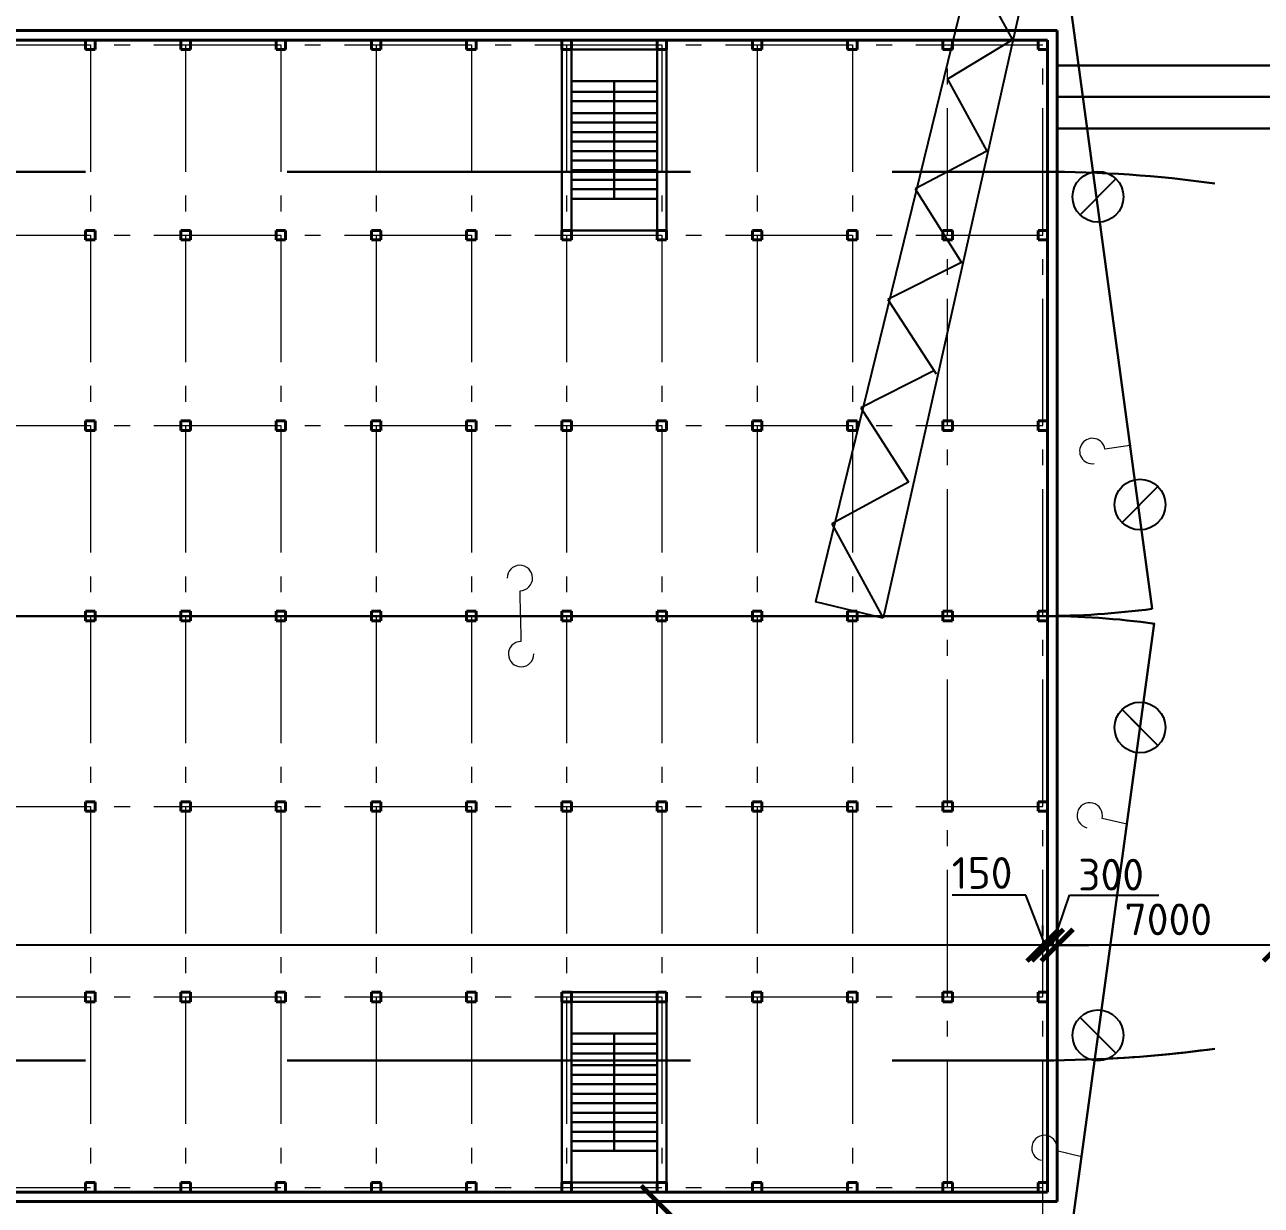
# Model space of a CAD drawing. Header units: millimetres. Extents: x -782 to 10910, y 3841 to 13237.
# Drawn here: x 1130.6 to 1208.5, y 8407.9 to 8482.3 of the extents above; entities that cross this region are included whole.
import ezdxf

# ---------------------------------------------------------------- set-up
doc = ezdxf.new("R2010")
doc.units = ezdxf.units.MM
for name, pattern in [('CENTER2', [28.575, 19.05, -3.175, 3.175, -3.175]), ('GOST2.303 6', [12, 8, -1.5, 1, -1.5]), ('штриховая2', [9.525, 6.35, -3.175])]:
    doc.linetypes.add(name, pattern=pattern)
doc.layers.add('тонкая', color=7, linetype='Continuous')
doc.styles.add('2.5', font='isocpeur.ttf', dxfattribs={"height": 2})
doc.dimstyles.new('М500 стройгенп', dxfattribs={"dimtxt": 2, "dimasz": 2, "dimexe": 1.25, "dimexo": 0.625, "dimtad": 1, "dimlfac": 500, "dimtxsty": '2.5', "dimblk": 'ARCHTICK', "dimcen": 2.5, "dimadec": 0, "dimazin": 0, "dimtfac": 1, "dimtmove": 0, "dimatfit": 3, "dimfxl": 1, "dimarcsym": 0})

# ---------------------------------------------------------------- blocks, each defined once
blk = doc.blocks.new('_ArchTick')
at = {"color": 0, "linetype": 'ByBlock', "const_width": 0.15}
blk.add_lwpolyline([(-0.5, -0.5), (0.5, 0.5)], dxfattribs=at)
blk = doc.blocks.new('*D694')
at = {"color": 0, "lineweight": -2, "transparency": 16777216}
for p, q in [((1195.605, 8424.911), (1195.605, 8425.536)), ((1209.605, 8424.911), (1209.605, 8425.536)), ((1209.605, 8424.286), (1195.605, 8424.286))]:
    blk.add_line(p, q, dxfattribs=at)
at = {"layer": 'Defpoints', "color": 0, "lineweight": -3, "transparency": 16777216}
for p in [(1195.605, 8424.286), (1195.605, 8424.286), (1209.605, 8424.286)]:
    blk.add_point(p, dxfattribs=at)
at = {"color": 0, "lineweight": -2, "transparency": 16777216, "xscale": 2, "yscale": 2, "zscale": 2, "rotation": 180}
blk.add_blockref('_ArchTick', (1195.605, 8424.286), dxfattribs=at)
at = {"color": 0, "lineweight": -2, "transparency": 16777216, "xscale": 2, "yscale": 2, "zscale": 2}
blk.add_blockref('_ArchTick', (1209.605, 8424.286), dxfattribs=at)
at = {"color": 0, "lineweight": 20, "transparency": 16777216, "insert": (1202.605, 8425.911), "char_height": 2, "attachment_point": 5, "style": '2.5'}
blk.add_mtext('7000', dxfattribs=at)
blk = doc.blocks.new('*D695')
at = {"color": 0, "lineweight": -2, "transparency": 16777216}
for p, q in [((994.705, 8424.911), (994.705, 8425.536)), ((1194.705, 8424.911), (1194.705, 8425.536)), ((1194.705, 8424.286), (994.705, 8424.286))]:
    blk.add_line(p, q, dxfattribs=at)
at = {"layer": 'Defpoints', "color": 0, "lineweight": -3, "transparency": 16777216}
for p in [(994.705, 8424.286), (994.705, 8424.286), (1194.705, 8424.286)]:
    blk.add_point(p, dxfattribs=at)
at = {"color": 0, "lineweight": -2, "transparency": 16777216, "xscale": 2, "yscale": 2, "zscale": 2, "rotation": 180}
blk.add_blockref('_ArchTick', (994.705, 8424.286), dxfattribs=at)
at = {"color": 0, "lineweight": -2, "transparency": 16777216, "xscale": 2, "yscale": 2, "zscale": 2}
blk.add_blockref('_ArchTick', (1194.705, 8424.286), dxfattribs=at)
at = {"color": 0, "lineweight": 20, "transparency": 16777216, "insert": (1094.705, 8425.911), "char_height": 2, "attachment_point": 5, "style": '2.5'}
blk.add_mtext('100000', dxfattribs=at)
blk = doc.blocks.new('*D721')
at = {"color": 0, "lineweight": -2, "transparency": 16777216}
for p, q in [((1170.314, 8408.125), (1169.149, 8408.125)), ((1170.399, 8393.025), (1170.399, 8408.125)), ((1170.314, 8393.025), (1169.149, 8393.025))]:
    blk.add_line(p, q, dxfattribs=at)
at = {"layer": 'Defpoints', "color": 0, "lineweight": -3, "transparency": 16777216}
for p in [(1170.399, 8408.125), (1170.939, 8408.125), (1170.939, 8393.025)]:
    blk.add_point(p, dxfattribs=at)
at = {"color": 0, "lineweight": -2, "transparency": 16777216, "xscale": 2, "yscale": 2, "zscale": 2}
for p, rotation in [((1170.399, 8408.125), 90), ((1170.399, 8393.025), 270)]:
    blk.add_blockref('_ArchTick', p, dxfattribs=dict(at, rotation=rotation))
at = {"color": 0, "lineweight": 20, "transparency": 16777216, "insert": (1168.774, 8400.575), "char_height": 2, "attachment_point": 5, "rotation": 90, "style": '2.5'}
blk.add_mtext('7500', dxfattribs=at)
blk = doc.blocks.new('*D740')
at = {"color": 0, "lineweight": -2, "transparency": 16777216}
for p, q in [((1194.705, 8424.9), (1194.705, 8425.536)), ((1195.005, 8424.9), (1195.005, 8425.536)), ((1194.705, 8424.286), (1192.705, 8424.286)), ((1195.005, 8424.286), (1194.705, 8424.286)), ((1195.005, 8424.286), (1197.005, 8424.286))]:
    blk.add_line(p, q, dxfattribs=at)
at = {"layer": 'Defpoints', "color": 0, "lineweight": -3, "transparency": 16777216}
for p in [(1194.705, 8424.286), (1194.705, 8424.275), (1195.005, 8424.275)]:
    blk.add_point(p, dxfattribs=at)
at = {"color": 0, "lineweight": -2, "transparency": 16777216, "xscale": 2, "yscale": 2, "zscale": 2}
blk.add_blockref('_ArchTick', (1194.705, 8424.286), dxfattribs=at)
at = {"color": 0, "lineweight": -2, "transparency": 16777216, "xscale": 2, "yscale": 2, "zscale": 2, "rotation": 180}
blk.add_blockref('_ArchTick', (1195.005, 8424.286), dxfattribs=at)
at = {"color": 0, "lineweight": 25, "transparency": 16777216, "insert": (1190.875, 8428.835), "char_height": 2, "attachment_point": 5, "style": '2.5'}
blk.add_mtext('150', dxfattribs=at)
blk = doc.blocks.new('*D670')
at = {"color": 0, "lineweight": -2, "transparency": 16777216}
for p, q in [((1195.005, 8424.9), (1195.005, 8425.536)), ((1195.601, 8424.907), (1195.601, 8425.536)), ((1195.005, 8424.286), (1193.005, 8424.286)), ((1195.601, 8424.286), (1195.005, 8424.286)), ((1195.601, 8424.286), (1197.601, 8424.286))]:
    blk.add_line(p, q, dxfattribs=at)
at = {"layer": 'Defpoints', "color": 0, "lineweight": -3, "transparency": 16777216}
for p in [(1195.005, 8424.286), (1195.005, 8424.275), (1195.601, 8424.282)]:
    blk.add_point(p, dxfattribs=at)
at = {"color": 0, "lineweight": -2, "transparency": 16777216, "xscale": 2, "yscale": 2, "zscale": 2}
blk.add_blockref('_ArchTick', (1195.005, 8424.286), dxfattribs=at)
at = {"color": 0, "lineweight": -2, "transparency": 16777216, "xscale": 2, "yscale": 2, "zscale": 2, "rotation": 180}
blk.add_blockref('_ArchTick', (1195.601, 8424.286), dxfattribs=at)
at = {"color": 0, "lineweight": 25, "transparency": 16777216, "insert": (1199, 8428.73), "char_height": 2, "attachment_point": 5, "style": '2.5'}
blk.add_mtext('300', dxfattribs=at)

msp = doc.modelspace()

# ---------------------------------------------------------------- hatches: boundary and pattern name
at = {"lineweight": 25}
h = msp.add_hatch(dxfattribs=at)
h.set_pattern_fill('ANSI31', color=256)
h.set_pattern_definition([(45, (1583.6516, 3876.2176), (-2.245064, 2.245064), [])])
h.paths.add_polyline_path([(1215.459891, 8340.025044), (1209.923205, 8340.025044), (1209.923205, 8333.025044), (1214.50293, 8333.025044)])
h.paths.add_polyline_path([(1187.812795, 8342.610368), (1188.126246, 8344.908848, -0.033531004), (1185.705448, 8347.025044), (1003.705448, 8347.025044, -0.033546474), (1001.28347, 8344.907949), (1001.597579, 8342.610296, -0.454591532), (1003.414294, 8341.025044), (1185.996602, 8341.025044, -0.454492205)])
h.paths.add_polyline_path([(1213.902884, 8561.271204), (1212.823408, 8561.378503, -0.097320235), (1204.652657, 8557.031615), (974.90797, 8557.025078), (973.812784, 8549.01398, -0.071737884), (980.589392, 8550.024763), (986.734885, 8550.054481, -0.164269753), (1001.28347, 8545.142139), (1001.597579, 8547.439792, -0.374956444), (1000.214299, 8549.025044, -1), (1003.414294, 8549.025044), (1185.996602, 8549.025044, -1), (1189.196596, 8549.025044, -0.381458001), (1187.777197, 8547.435272), (1188.095165, 8545.08807, -0.164703998), (1202.676011, 8550.025044), (1215.426368, 8550.025044)])
h.paths.add_polyline_path([(979.954892, 8551.152602, -1), (980.274891, 8551.152602, -1)], flags=16)
h.paths.add_polyline_path([(1187.777197, 8547.435272, -0.447745786), (1185.996602, 8549.025044), (1003.414294, 8549.025044, -0.454591532), (1001.597579, 8547.439792), (1001.28347, 8545.142139, -0.033546474), (1003.705448, 8543.025044), (1185.735368, 8543.025474, -0.032682346), (1188.095165, 8545.08807)])
h.paths.add_polyline_path([(1115.580242, 8548.427444), (1115.580242, 8555.027444), (1110.780242, 8555.027444), (1110.780242, 8548.427444)], flags=24)
h.paths.add_polyline_path([(1115.580242, 8541.078942), (1115.580242, 8547.678942), (1110.780242, 8547.678942), (1110.780242, 8541.078942)], flags=9)
h.paths.add_polyline_path([(1015.642602, 8541.350044), (1021.842602, 8541.350044), (1021.842602, 8546.150044), (1015.642602, 8546.150044)], flags=9)
at = {"lineweight": 20}
h = msp.add_hatch(dxfattribs=at)
h.set_pattern_fill('AR-CONC', color=256, scale=0.025)
h.paths.add_polyline_path([(1267.298085, 8340.025044), (1215.459891, 8340.025044), (1214.50293, 8333.025044), (1267.298085, 8333.025044)])
edge = h.paths.add_edge_path()
edge.add_line((1215.459891, 8340.025044), (1196.614408, 8340.025044))
edge.add_arc((1196.614408, 8352.02543), 12.000386, 223.86662461, 270, ccw=False)
edge.add_line((1187.962671, 8343.709379), (1187.812795, 8342.610368))
edge.add_arc((1187.596599, 8341.025044), 1.599997, 0, 82.23429528, ccw=False)
edge.add_arc((1187.596599, 8341.025044), 1.599997, -180, 0, ccw=False)
edge.add_line((1185.996602, 8341.025044), (1003.414294, 8341.025044))
edge.add_arc((1001.814297, 8341.025044), 1.599997, -180, 0, ccw=False)
edge.add_arc((1001.814297, 8341.025044), 1.599997, 97.78457087, 180, ccw=False)
edge.add_line((1001.597579, 8342.610296), (1001.447437, 8343.708559))
edge.add_arc((992.796488, 8352.02543), 12.000386, 270, 316.12794469, ccw=False)
edge.add_line((992.796488, 8340.025044), (973.951005, 8340.025044))
edge.add_line((973.951005, 8340.025044), (974.907966, 8333.025044))
edge.add_line((974.907966, 8333.025044), (1214.50293, 8333.025044))
edge.add_line((1214.50293, 8333.025044), (1215.459891, 8340.025044))
edge = h.paths.add_edge_path()
edge.add_arc((1196.614408, 8352.02543), 12.000386, 204.62550124, 223.86662461, ccw=False)
edge.add_line((1185.705448, 8347.025044), (1092.957698, 8347.025044))
edge.add_arc((1091.823806, 8347.417833), 1.199998, 199.10645728, 340.89354272, ccw=False)
edge.add_line((1090.689913, 8347.025044), (1003.705448, 8347.025044))
edge.add_arc((992.796488, 8352.02543), 12.000386, 316.12794469, 335.37449876, ccw=False)
edge.add_line((1001.447437, 8343.708559), (1001.597579, 8342.610296))
edge.add_arc((1001.814297, 8341.025044), 1.599997, 0, 97.78457087, ccw=False)
edge.add_line((1003.414294, 8341.025044), (1185.996602, 8341.025044))
edge.add_arc((1187.596599, 8341.025044), 1.599997, 82.23429528, 180, ccw=False)
edge.add_line((1187.812795, 8342.610368), (1187.962671, 8343.709379))
edge = h.paths.add_edge_path()
edge.add_line((1214.478098, 8557.025044), (974.907966, 8557.025044))
edge.add_line((974.907966, 8557.025044), (973.951005, 8550.025044))
edge.add_line((973.951005, 8550.025044), (992.796488, 8550.025044))
edge.add_arc((992.796488, 8538.024658), 12.000386, 43.87205531, 90, ccw=False)
edge.add_line((1001.447437, 8546.341529), (1001.597579, 8547.439792))
edge.add_arc((1001.814297, 8549.025044), 1.599997, 180, 262.21542913, ccw=False)
edge.add_arc((1001.814297, 8549.025044), 1.599997, 0, 180, ccw=False)
edge.add_line((1003.414294, 8549.025044), (1185.996602, 8549.025044))
edge.add_arc((1187.596599, 8549.025044), 1.599997, 0, 180, ccw=False)
edge.add_arc((1187.596599, 8549.025044), 1.599997, -83.51900907, 0, ccw=False)
edge.add_line((1187.777197, 8547.435272), (1188.095165, 8545.08807))
edge.add_arc((1247.536926, 8452.334262), 110.1662, 117.53133097, 122.65399107, ccw=False)
edge.add_line((1196.614408, 8550.025044), (1215.426368, 8550.025044))
edge.add_line((1215.426368, 8550.025044), (1214.478098, 8557.025044))
edge = h.paths.add_edge_path()
edge.add_line((974.907966, 8557.025044), (965.65707, 8557.025044))
edge.add_line((965.65707, 8557.025044), (965.661184, 8549.632475))
edge.add_arc((968.705448, 8538.025044), 12, 90, 104.69589657, ccw=False)
edge.add_line((968.705448, 8550.025044), (973.951005, 8550.025044))
edge.add_line((973.951005, 8550.025044), (974.907966, 8557.025044))
edge = h.paths.add_edge_path()
edge.add_line((1188.095165, 8545.08807), (1187.777197, 8547.435272))
edge.add_arc((1187.596599, 8549.025044), 1.599997, 180, 276.48099093, ccw=False)
edge.add_line((1185.996602, 8549.025044), (1003.414294, 8549.025044))
edge.add_arc((1001.814297, 8549.025044), 1.599997, -97.78457087, 0, ccw=False)
edge.add_line((1001.597579, 8547.439792), (1001.447437, 8546.341529))
edge.add_arc((992.796488, 8538.024658), 12.000386, 24.62550124, 43.87205531, ccw=False)
edge.add_line((1003.705448, 8543.025044), (1088.315317, 8543.025044))
edge.add_arc((1088.901294, 8541.977845), 1.199998, 60.7700888, 119.2299112, ccw=False)
edge.add_line((1089.487272, 8543.025044), (1185.705448, 8543.025044))
edge.add_arc((1187.845715, 8542.961438), 2.141212, 83.30987815, 178.29773268, ccw=False)
h.paths.add_polyline_path([(1089.653988, 8542.309809), (1092.893983, 8542.309809), (1092.893983, 8543.025044), (1089.653988, 8543.025044)])
h.paths.add_polyline_path([(1215.426368, 8550.025044), (1267.298085, 8550.025044), (1267.298085, 8557.025044), (1214.478098, 8557.025044)])
edge = h.paths.add_edge_path()
edge.add_arc((973.705448, 8533.025044), 24, 109.59180627, 180)
edge.add_line((949.705448, 8533.025044), (949.705448, 8357.025044))
edge.add_arc((973.705448, 8357.025044), 24, 180, 270)
edge.add_line((973.705448, 8333.025044), (974.907966, 8333.025044))
edge.add_line((974.907966, 8333.025044), (973.951005, 8340.025044))
edge.add_line((973.951005, 8340.025044), (968.705448, 8340.025044))
edge.add_arc((945.734885, 8329.054481), 25.455844, 25.52877937, 64.47122063)
edge.add_line((956.705448, 8352.025044), (956.705448, 8538.025044))
edge.add_arc((968.705448, 8538.025044), 12, 104.69589657, 180, ccw=False)
edge.add_line((965.661184, 8549.632475), (965.657844, 8555.635574))
at = {"lineweight": 25}
h = msp.add_hatch(dxfattribs=at)
h.set_pattern_fill('AR-CONC', color=256, scale=0.025)
h.set_pattern_definition([(50, (1583.6516, 3876.2176), (4.5546167, -0.398477), [0.47625, -5.23875]), (355, (1583.6516, 3876.2176), (-0.8810855, 4.776421), [0.381, -4.1910146]), (100.45144, (1584.031, 3876.1844), (3.673531, 4.377944), [0.40475, -4.452256]), (46.1842, (1583.6516, 3877.4876), (6.776976, -1.051058), [0.714375, -7.858125]), (96.63556, (1584.216, 3877.4), (5.935103, 6.185653), [0.607126, -6.67839]), (351.18415, (1583.6516, 3877.4876), (5.935103, 6.185653), [0.571499, -6.286493]), (21, (1584.2866, 3877.17), (3.7903598, -2.55663), [0.47625, -5.23875]), (326, (1584.2866, 3877.17), (1.5450507, 4.604699), [0.381, -4.191]), (71.45144, (1584.6024, 3876.957), (5.3354105, 2.0480692), [0.40475, -4.4522484]), (37.5, (1583.6516, 3876.2176), (0.0772151, 2.11387597), [0, -4.1402, 0, -4.2545, 0, -4.206875]), (7.5, (1583.6516, 3876.2176), (1.6704916, 2.5045144), [0, -2.4257, 0, -4.04495, 0, -1.603375]), (327.5, (1582.2355, 3876.2176), (3.3897649, -0.1432186), [0, -1.5875, 0, -4.953, 0, -6.57225]), (317.5, (1581.6005, 3876.2176), (3.7032295, 0.6356623), [0, -2.06375, 0, -3.2893, 0, -4.66725])])
h.paths.add_polyline_path([(1000.214299, 8341.025044, -0.374956444), (1001.597579, 8342.610296), (1001.447437, 8343.708559, -0.204033738), (992.796488, 8340.025044), (980.705448, 8340.025044, -0.072953131), (973.812784, 8341.036108), (974.907966, 8333.025044), (1208.423205, 8333.025044), (1208.423205, 8340.025044), (1196.614408, 8340.025044, -0.077886135), (1192.94311, 8340.600421), (1189.191574, 8340.89837, -0.96113778), (1185.996602, 8341.025044), (1003.414294, 8341.025044, -1)])
h.paths.add_polyline_path([(950.136838, 8425.091193), (956.736838, 8425.091193), (956.736838, 8429.891193), (950.136838, 8429.891193)], flags=24)
h.paths.add_polyline_path([(951.630448, 8355.923754), (958.230448, 8355.923754), (958.230448, 8360.723754), (951.630448, 8360.723754)], flags=24)
h.paths.add_polyline_path([(949.518486, 8477.061573), (953.20848, 8477.061573), (953.20848, 8481.381565), (949.518486, 8481.381565)], flags=9)
h.paths.add_polyline_path([(1115.580242, 8334.122644), (1115.580242, 8340.722644), (1110.780242, 8340.722644), (1110.780242, 8334.122644)], flags=24)
edge = h.paths.add_edge_path()
edge.add_arc((973.705448, 8533.025044), 24, 109.59160183, 180)
edge.add_line((949.705448, 8533.025044), (949.705448, 8357.025044))
edge.add_arc((973.705448, 8357.025044), 24, 180, 270)
edge.add_line((973.705448, 8333.025044), (974.907966, 8333.025044))
edge.add_line((974.907966, 8333.025044), (973.951005, 8340.025044))
edge.add_line((973.951005, 8340.025044), (973.812784, 8341.036108))
edge.add_arc((980.705448, 8364.025044), 24, 180, 253.30994122, ccw=False)
edge.add_line((956.705448, 8364.025044), (956.705448, 8538.025044))
edge.add_arc((968.705448, 8538.025044), 12, 104.69537151, 180, ccw=False)
edge.add_line((965.66129, 8549.632503), (965.657924, 8555.635603))
at = {"lineweight": 20}
h = msp.add_hatch(dxfattribs=at)
h.set_pattern_fill('ANSI31', color=256, angle=90)
h.set_pattern_definition([(135, (-1240.9895, 5250.015), (-2.245064, -2.245064), [])])
h.paths.add_polyline_path([(1003.705448, 8347.025044, -0.084176912), (1001.447437, 8343.708559), (1001.597579, 8342.610296, -0.454591532), (1003.414294, 8341.025044), (1185.996602, 8341.025044, -0.454492205), (1187.812795, 8342.610368), (1187.962671, 8343.709379, -0.084153049), (1185.705448, 8347.025044), (1092.957698, 8347.025044, -0.71189231), (1090.689913, 8347.025044)])
h.paths.add_polyline_path([(1003.414294, 8549.025044, -0.454591532), (1001.597579, 8547.439792), (1001.447437, 8546.341529, -0.084176912), (1003.705448, 8543.025044), (1088.315317, 8543.025044, -0.260759243), (1089.487272, 8543.025044), (1185.705448, 8543.025044, -0.083164554), (1187.930084, 8546.306674), (1187.777197, 8547.435272, -0.447745786), (1185.996602, 8549.025044)])
h.paths.add_polyline_path([(1089.656371, 8542.370197), (1095.056371, 8542.370197), (1095.056371, 8547.170197), (1089.656371, 8547.170197)], flags=9)
h.paths.add_polyline_path([(1223.361022, 8541.724112), (1228.361022, 8541.724112), (1228.361022, 8546.524112), (1223.361022, 8546.524112)], flags=9)

# ---------------------------------------------------------------- linework, layer by layer
at = {"lineweight": 30}
for p, q in [((1187.561835, 8549.025044), (1201.588425, 8445.482589)), ((1165.005448, 8481.325044), (1170.405448, 8481.325044)), ((1164.405448, 8480.725044), (1164.405448, 8469.325044)), ((1165.005448, 8469.325044), (1165.005448, 8480.725044)), ((1165.005448, 8480.725044), (1165.005448, 8478.725044)), ((1165.005448, 8480.725044), (1170.405448, 8480.725044)), ((1170.405448, 8480.725044), (1170.405448, 8469.325044)), ((1171.005448, 8469.325044), (1171.005448, 8480.725044)), ((1165.005448, 8478.725044), (1170.405448, 8478.725044)), ((1167.705448, 8471.325044), (1167.705448, 8478.725044)), ((1165.005448, 8478.063727), (1170.405448, 8478.063727)), ((1165.005448, 8477.463727), (1170.405448, 8477.463727)), ((1165.005448, 8476.725044), (1170.405448, 8476.725044)), ((1165.005448, 8476.125044), (1170.405448, 8476.125044)), ((1165.005448, 8475.525044), (1170.405448, 8475.525044)), ((1165.005448, 8474.925044), (1170.405448, 8474.925044)), ((1165.005448, 8474.325044), (1170.405448, 8474.325044)), ((1165.005448, 8473.725044), (1170.405448, 8473.725044)), ((1165.005448, 8473.125044), (1170.405448, 8473.125044)), ((1165.005448, 8472.525044), (1170.405448, 8472.525044)), ((1165.005448, 8471.925044), (1170.405448, 8471.925044)), ((1165.005448, 8469.325044), (1165.005448, 8471.325044)), ((1165.005448, 8471.325044), (1170.405448, 8471.325044)), ((1170.405448, 8469.325044), (1165.005448, 8469.325044)), ((1187.596599, 8341.025044), (1201.714695, 8444.550479)), ((1165.005448, 8421.325044), (1170.405448, 8421.325044)), ((1164.405448, 8420.725044), (1164.405448, 8409.325044)), ((1165.005448, 8409.325044), (1165.005448, 8420.725044)), ((1165.005448, 8420.725044), (1165.005448, 8418.725044)), ((1165.005448, 8420.725044), (1170.405448, 8420.725044)), ((1170.405448, 8420.725044), (1170.405448, 8409.325044)), ((1171.005448, 8409.325044), (1171.005448, 8420.725044)), ((1165.005448, 8418.725044), (1170.405448, 8418.725044)), ((1167.705448, 8411.325044), (1167.705448, 8418.725044)), ((1165.005448, 8418.063727), (1170.405448, 8418.063727)), ((1165.005448, 8417.463727), (1170.405448, 8417.463727)), ((1165.005448, 8416.725044), (1170.405448, 8416.725044)), ((1165.005448, 8416.125044), (1170.405448, 8416.125044)), ((1165.005448, 8415.525044), (1170.405448, 8415.525044)), ((1165.005448, 8414.925044), (1170.405448, 8414.925044)), ((1165.005448, 8414.325044), (1170.405448, 8414.325044)), ((1165.005448, 8413.725044), (1170.405448, 8413.725044)), ((1165.005448, 8413.125044), (1170.405448, 8413.125044)), ((1165.005448, 8412.525044), (1170.405448, 8412.525044)), ((1165.005448, 8411.925044), (1170.405448, 8411.925044)), ((1165.005448, 8409.325044), (1165.005448, 8411.325044)), ((1165.005448, 8411.325044), (1170.405448, 8411.325044)), ((1170.405448, 8409.325044), (1165.005448, 8409.325044))]:
    msp.add_line(p, q, dxfattribs=at)
at = {"color": 0, "lineweight": 25, "ltscale": 100}
for p, q in [((1190.30272, 8485.870143), (1192.782424, 8481.33074)), ((1192.782424, 8481.33074), (1188.704283, 8478.858415)), ((1188.704283, 8478.858415), (1191.183987, 8474.319012)), ((1191.183987, 8474.319012), (1186.669484, 8471.955035)), ((1186.669484, 8471.955035), (1189.58555, 8467.307284)), ((1189.58555, 8467.307284), (1184.93675, 8464.976653)), ((1184.93675, 8464.976653), (1187.987113, 8460.295556)), ((1187.841876, 8460.482189), (1183.239232, 8458.140098)), ((1183.239232, 8458.140098), (1186.243439, 8453.470461)), ((1186.243439, 8453.470461), (1181.418179, 8450.842798)), ((1181.418179, 8450.842798), (1184.64155, 8444.902327))]:
    msp.add_line(p, q, dxfattribs=at)
at = {"lineweight": 40}
for p, q in [((1195.605448, 8481.925044), (994.405448, 8481.925044)), ((1195.605448, 8481.325044), (1195.605448, 8481.925044)), ((1195.005448, 8481.325044), (994.405448, 8481.325044)), ((1135.005448, 8481.325044), (1134.405448, 8481.325044)), ((1134.405448, 8481.325044), (1134.405448, 8480.725044)), ((1135.005448, 8480.725044), (1135.005448, 8481.325044)), ((1141.005448, 8481.325044), (1140.405448, 8481.325044)), ((1140.405448, 8481.325044), (1140.405448, 8480.725044)), ((1141.005448, 8480.725044), (1141.005448, 8481.325044)), ((1147.005448, 8481.325044), (1146.405448, 8481.325044)), ((1146.405448, 8481.325044), (1146.405448, 8480.725044)), ((1147.005448, 8480.725044), (1147.005448, 8481.325044)), ((1153.005448, 8481.325044), (1152.405448, 8481.325044)), ((1152.405448, 8481.325044), (1152.405448, 8480.725044)), ((1153.005448, 8480.725044), (1153.005448, 8481.325044)), ((1159.005448, 8481.325044), (1158.405448, 8481.325044)), ((1158.405448, 8481.325044), (1158.405448, 8480.725044)), ((1159.005448, 8480.725044), (1159.005448, 8481.325044)), ((1165.005448, 8481.325044), (1164.405448, 8481.325044)), ((1164.405448, 8481.325044), (1164.405448, 8480.725044)), ((1165.005448, 8480.725044), (1165.005448, 8481.325044)), ((1171.005448, 8481.325044), (1170.405448, 8481.325044)), ((1170.405448, 8481.325044), (1170.405448, 8480.725044)), ((1171.005448, 8480.725044), (1171.005448, 8481.325044)), ((1177.005448, 8481.325044), (1176.405448, 8481.325044)), ((1176.405448, 8481.325044), (1176.405448, 8480.725044)), ((1177.005448, 8480.725044), (1177.005448, 8481.325044)), ((1183.005448, 8481.325044), (1182.405448, 8481.325044)), ((1182.405448, 8481.325044), (1182.405448, 8480.725044)), ((1183.005448, 8480.725044), (1183.005448, 8481.325044)), ((1189.005448, 8481.325044), (1188.405448, 8481.325044)), ((1188.405448, 8481.325044), (1188.405448, 8480.725044)), ((1189.005448, 8480.725044), (1189.005448, 8481.325044)), ((1195.005448, 8481.325044), (1194.405448, 8481.325044)), ((1194.405448, 8481.325044), (1194.405448, 8480.725044)), ((1195.005448, 8480.725044), (1195.005448, 8481.325044)), ((1195.005448, 8408.725044), (1195.005448, 8481.325044)), ((1195.605448, 8408.125044), (1195.605448, 8481.325044)), ((1134.405448, 8480.725044), (1135.005448, 8480.725044)), ((1140.405448, 8480.725044), (1141.005448, 8480.725044)), ((1146.405448, 8480.725044), (1147.005448, 8480.725044)), ((1152.405448, 8480.725044), (1153.005448, 8480.725044)), ((1158.405448, 8480.725044), (1159.005448, 8480.725044)), ((1164.405448, 8480.725044), (1165.005448, 8480.725044)), ((1170.405448, 8480.725044), (1171.005448, 8480.725044)), ((1176.405448, 8480.725044), (1177.005448, 8480.725044)), ((1182.405448, 8480.725044), (1183.005448, 8480.725044)), ((1188.405448, 8480.725044), (1189.005448, 8480.725044)), ((1194.405448, 8480.725044), (1195.005448, 8480.725044)), ((1135.005448, 8469.325044), (1134.405448, 8469.325044)), ((1134.405448, 8469.325044), (1134.405448, 8468.725044)), ((1135.005448, 8468.725044), (1135.005448, 8469.325044)), ((1141.005448, 8469.325044), (1140.405448, 8469.325044)), ((1140.405448, 8469.325044), (1140.405448, 8468.725044)), ((1141.005448, 8468.725044), (1141.005448, 8469.325044)), ((1147.005448, 8469.325044), (1146.405448, 8469.325044)), ((1146.405448, 8469.325044), (1146.405448, 8468.725044)), ((1147.005448, 8468.725044), (1147.005448, 8469.325044)), ((1153.005448, 8469.325044), (1152.405448, 8469.325044)), ((1152.405448, 8469.325044), (1152.405448, 8468.725044)), ((1153.005448, 8468.725044), (1153.005448, 8469.325044)), ((1159.005448, 8469.325044), (1158.405448, 8469.325044)), ((1158.405448, 8469.325044), (1158.405448, 8468.725044)), ((1159.005448, 8468.725044), (1159.005448, 8469.325044)), ((1165.005448, 8469.325044), (1164.405448, 8469.325044)), ((1164.405448, 8469.325044), (1164.405448, 8468.725044)), ((1165.005448, 8468.725044), (1165.005448, 8469.325044)), ((1171.005448, 8469.325044), (1170.405448, 8469.325044)), ((1170.405448, 8469.325044), (1170.405448, 8468.725044)), ((1171.005448, 8468.725044), (1171.005448, 8469.325044)), ((1177.005448, 8469.325044), (1176.405448, 8469.325044)), ((1176.405448, 8469.325044), (1176.405448, 8468.725044)), ((1177.005448, 8468.725044), (1177.005448, 8469.325044)), ((1183.005448, 8469.325044), (1182.405448, 8469.325044)), ((1182.405448, 8469.325044), (1182.405448, 8468.725044)), ((1183.005448, 8468.725044), (1183.005448, 8469.325044)), ((1189.005448, 8469.325044), (1188.405448, 8469.325044)), ((1188.405448, 8469.325044), (1188.405448, 8468.725044)), ((1189.005448, 8468.725044), (1189.005448, 8469.325044)), ((1195.005448, 8469.325044), (1194.405448, 8469.325044)), ((1194.405448, 8469.325044), (1194.405448, 8468.725044)), ((1195.005448, 8468.725044), (1195.005448, 8469.325044)), ((1134.405448, 8468.725044), (1135.005448, 8468.725044)), ((1140.405448, 8468.725044), (1141.005448, 8468.725044)), ((1146.405448, 8468.725044), (1147.005448, 8468.725044)), ((1152.405448, 8468.725044), (1153.005448, 8468.725044)), ((1158.405448, 8468.725044), (1159.005448, 8468.725044)), ((1164.405448, 8468.725044), (1165.005448, 8468.725044)), ((1170.405448, 8468.725044), (1171.005448, 8468.725044)), ((1176.405448, 8468.725044), (1177.005448, 8468.725044)), ((1182.405448, 8468.725044), (1183.005448, 8468.725044)), ((1188.405448, 8468.725044), (1189.005448, 8468.725044)), ((1194.405448, 8468.725044), (1195.005448, 8468.725044)), ((1135.005448, 8457.325044), (1134.405448, 8457.325044)), ((1134.405448, 8457.325044), (1134.405448, 8456.725044)), ((1134.405448, 8456.725044), (1135.005448, 8456.725044)), ((1135.005448, 8456.725044), (1135.005448, 8457.325044)), ((1141.005448, 8457.325044), (1140.405448, 8457.325044)), ((1140.405448, 8457.325044), (1140.405448, 8456.725044)), ((1140.405448, 8456.725044), (1141.005448, 8456.725044)), ((1141.005448, 8456.725044), (1141.005448, 8457.325044)), ((1147.005448, 8457.325044), (1146.405448, 8457.325044)), ((1146.405448, 8457.325044), (1146.405448, 8456.725044)), ((1146.405448, 8456.725044), (1147.005448, 8456.725044)), ((1147.005448, 8456.725044), (1147.005448, 8457.325044)), ((1153.005448, 8457.325044), (1152.405448, 8457.325044)), ((1152.405448, 8457.325044), (1152.405448, 8456.725044)), ((1152.405448, 8456.725044), (1153.005448, 8456.725044)), ((1153.005448, 8456.725044), (1153.005448, 8457.325044)), ((1159.005448, 8457.325044), (1158.405448, 8457.325044)), ((1158.405448, 8457.325044), (1158.405448, 8456.725044)), ((1158.405448, 8456.725044), (1159.005448, 8456.725044)), ((1159.005448, 8456.725044), (1159.005448, 8457.325044)), ((1165.005448, 8457.325044), (1164.405448, 8457.325044)), ((1164.405448, 8457.325044), (1164.405448, 8456.725044)), ((1164.405448, 8456.725044), (1165.005448, 8456.725044)), ((1165.005448, 8456.725044), (1165.005448, 8457.325044)), ((1171.005448, 8457.325044), (1170.405448, 8457.325044)), ((1170.405448, 8457.325044), (1170.405448, 8456.725044)), ((1170.405448, 8456.725044), (1171.005448, 8456.725044)), ((1171.005448, 8456.725044), (1171.005448, 8457.325044)), ((1177.005448, 8457.325044), (1176.405448, 8457.325044)), ((1176.405448, 8457.325044), (1176.405448, 8456.725044)), ((1176.405448, 8456.725044), (1177.005448, 8456.725044)), ((1177.005448, 8456.725044), (1177.005448, 8457.325044)), ((1183.005448, 8457.325044), (1182.405448, 8457.325044)), ((1182.405448, 8457.325044), (1182.405448, 8456.725044)), ((1182.405448, 8456.725044), (1183.005448, 8456.725044)), ((1183.005448, 8456.725044), (1183.005448, 8457.325044)), ((1189.005448, 8457.325044), (1188.405448, 8457.325044)), ((1188.405448, 8457.325044), (1188.405448, 8456.725044)), ((1188.405448, 8456.725044), (1189.005448, 8456.725044)), ((1189.005448, 8456.725044), (1189.005448, 8457.325044)), ((1195.005448, 8457.325044), (1194.405448, 8457.325044)), ((1194.405448, 8457.325044), (1194.405448, 8456.725044)), ((1194.405448, 8456.725044), (1195.005448, 8456.725044)), ((1195.005448, 8456.725044), (1195.005448, 8457.325044)), ((1135.005448, 8445.325044), (1134.405448, 8445.325044)), ((1134.405448, 8445.325044), (1134.405448, 8444.725044)), ((1135.005448, 8444.725044), (1135.005448, 8445.325044)), ((1141.005448, 8445.325044), (1140.405448, 8445.325044)), ((1140.405448, 8445.325044), (1140.405448, 8444.725044)), ((1141.005448, 8444.725044), (1141.005448, 8445.325044)), ((1147.005448, 8445.325044), (1146.405448, 8445.325044)), ((1146.405448, 8445.325044), (1146.405448, 8444.725044)), ((1147.005448, 8444.725044), (1147.005448, 8445.325044)), ((1153.005448, 8445.325044), (1152.405448, 8445.325044)), ((1152.405448, 8445.325044), (1152.405448, 8444.725044)), ((1153.005448, 8444.725044), (1153.005448, 8445.325044)), ((1159.005448, 8445.325044), (1158.405448, 8445.325044)), ((1158.405448, 8445.325044), (1158.405448, 8444.725044)), ((1159.005448, 8444.725044), (1159.005448, 8445.325044)), ((1165.005448, 8445.325044), (1164.405448, 8445.325044)), ((1164.405448, 8445.325044), (1164.405448, 8444.725044)), ((1165.005448, 8444.725044), (1165.005448, 8445.325044)), ((1171.005448, 8445.325044), (1170.405448, 8445.325044)), ((1170.405448, 8445.325044), (1170.405448, 8444.725044)), ((1171.005448, 8444.725044), (1171.005448, 8445.325044)), ((1177.005448, 8445.325044), (1176.405448, 8445.325044)), ((1176.405448, 8445.325044), (1176.405448, 8444.725044)), ((1177.005448, 8444.725044), (1177.005448, 8445.325044)), ((1183.005448, 8445.325044), (1182.405448, 8445.325044)), ((1182.405448, 8445.325044), (1182.405448, 8444.725044)), ((1183.005448, 8444.725044), (1183.005448, 8445.325044)), ((1189.005448, 8445.325044), (1188.405448, 8445.325044)), ((1188.405448, 8445.325044), (1188.405448, 8444.725044)), ((1189.005448, 8444.725044), (1189.005448, 8445.325044)), ((1195.005448, 8445.325044), (1194.405448, 8445.325044)), ((1194.405448, 8445.325044), (1194.405448, 8444.725044)), ((1195.005448, 8444.725044), (1195.005448, 8445.325044)), ((1134.405448, 8444.725044), (1135.005448, 8444.725044)), ((1140.405448, 8444.725044), (1141.005448, 8444.725044)), ((1146.405448, 8444.725044), (1147.005448, 8444.725044)), ((1152.405448, 8444.725044), (1153.005448, 8444.725044)), ((1158.405448, 8444.725044), (1159.005448, 8444.725044)), ((1164.405448, 8444.725044), (1165.005448, 8444.725044)), ((1170.405448, 8444.725044), (1171.005448, 8444.725044)), ((1176.405448, 8444.725044), (1177.005448, 8444.725044)), ((1182.405448, 8444.725044), (1183.005448, 8444.725044)), ((1188.405448, 8444.725044), (1189.005448, 8444.725044)), ((1194.405448, 8444.725044), (1195.005448, 8444.725044)), ((1135.005448, 8433.325044), (1134.405448, 8433.325044)), ((1134.405448, 8433.325044), (1134.405448, 8432.725044)), ((1135.005448, 8432.725044), (1135.005448, 8433.325044)), ((1141.005448, 8433.325044), (1140.405448, 8433.325044)), ((1140.405448, 8433.325044), (1140.405448, 8432.725044)), ((1141.005448, 8432.725044), (1141.005448, 8433.325044)), ((1147.005448, 8433.325044), (1146.405448, 8433.325044)), ((1146.405448, 8433.325044), (1146.405448, 8432.725044)), ((1147.005448, 8432.725044), (1147.005448, 8433.325044)), ((1153.005448, 8433.325044), (1152.405448, 8433.325044)), ((1152.405448, 8433.325044), (1152.405448, 8432.725044)), ((1153.005448, 8432.725044), (1153.005448, 8433.325044)), ((1159.005448, 8433.325044), (1158.405448, 8433.325044)), ((1158.405448, 8433.325044), (1158.405448, 8432.725044)), ((1159.005448, 8432.725044), (1159.005448, 8433.325044)), ((1165.005448, 8433.325044), (1164.405448, 8433.325044)), ((1164.405448, 8433.325044), (1164.405448, 8432.725044)), ((1165.005448, 8432.725044), (1165.005448, 8433.325044)), ((1171.005448, 8433.325044), (1170.405448, 8433.325044)), ((1170.405448, 8433.325044), (1170.405448, 8432.725044)), ((1171.005448, 8432.725044), (1171.005448, 8433.325044)), ((1177.005448, 8433.325044), (1176.405448, 8433.325044)), ((1176.405448, 8433.325044), (1176.405448, 8432.725044)), ((1177.005448, 8432.725044), (1177.005448, 8433.325044)), ((1183.005448, 8433.325044), (1182.405448, 8433.325044)), ((1182.405448, 8433.325044), (1182.405448, 8432.725044)), ((1183.005448, 8432.725044), (1183.005448, 8433.325044)), ((1189.005448, 8433.325044), (1188.405448, 8433.325044)), ((1188.405448, 8433.325044), (1188.405448, 8432.725044)), ((1189.005448, 8432.725044), (1189.005448, 8433.325044)), ((1195.005448, 8433.325044), (1194.405448, 8433.325044)), ((1194.405448, 8433.325044), (1194.405448, 8432.725044)), ((1195.005448, 8432.725044), (1195.005448, 8433.325044)), ((1134.405448, 8432.725044), (1135.005448, 8432.725044)), ((1140.405448, 8432.725044), (1141.005448, 8432.725044)), ((1146.405448, 8432.725044), (1147.005448, 8432.725044)), ((1152.405448, 8432.725044), (1153.005448, 8432.725044)), ((1158.405448, 8432.725044), (1159.005448, 8432.725044)), ((1164.405448, 8432.725044), (1165.005448, 8432.725044)), ((1170.405448, 8432.725044), (1171.005448, 8432.725044)), ((1176.405448, 8432.725044), (1177.005448, 8432.725044)), ((1182.405448, 8432.725044), (1183.005448, 8432.725044)), ((1188.405448, 8432.725044), (1189.005448, 8432.725044)), ((1194.405448, 8432.725044), (1195.005448, 8432.725044)), ((1135.005448, 8421.325044), (1134.405448, 8421.325044)), ((1134.405448, 8421.325044), (1134.405448, 8420.725044)), ((1135.005448, 8420.725044), (1135.005448, 8421.325044)), ((1141.005448, 8421.325044), (1140.405448, 8421.325044)), ((1140.405448, 8421.325044), (1140.405448, 8420.725044)), ((1141.005448, 8420.725044), (1141.005448, 8421.325044)), ((1147.005448, 8421.325044), (1146.405448, 8421.325044)), ((1146.405448, 8421.325044), (1146.405448, 8420.725044)), ((1147.005448, 8420.725044), (1147.005448, 8421.325044)), ((1153.005448, 8421.325044), (1152.405448, 8421.325044)), ((1152.405448, 8421.325044), (1152.405448, 8420.725044)), ((1153.005448, 8420.725044), (1153.005448, 8421.325044)), ((1159.005448, 8421.325044), (1158.405448, 8421.325044)), ((1158.405448, 8421.325044), (1158.405448, 8420.725044)), ((1159.005448, 8420.725044), (1159.005448, 8421.325044)), ((1165.005448, 8421.325044), (1164.405448, 8421.325044)), ((1164.405448, 8421.325044), (1164.405448, 8420.725044)), ((1165.005448, 8420.725044), (1165.005448, 8421.325044)), ((1171.005448, 8421.325044), (1170.405448, 8421.325044)), ((1170.405448, 8421.325044), (1170.405448, 8420.725044)), ((1171.005448, 8420.725044), (1171.005448, 8421.325044)), ((1177.005448, 8421.325044), (1176.405448, 8421.325044)), ((1176.405448, 8421.325044), (1176.405448, 8420.725044)), ((1177.005448, 8420.725044), (1177.005448, 8421.325044)), ((1183.005448, 8421.325044), (1182.405448, 8421.325044)), ((1182.405448, 8421.325044), (1182.405448, 8420.725044)), ((1183.005448, 8420.725044), (1183.005448, 8421.325044)), ((1189.005448, 8421.325044), (1188.405448, 8421.325044)), ((1188.405448, 8421.325044), (1188.405448, 8420.725044)), ((1189.005448, 8420.725044), (1189.005448, 8421.325044)), ((1195.005448, 8421.325044), (1194.405448, 8421.325044)), ((1194.405448, 8421.325044), (1194.405448, 8420.725044)), ((1195.005448, 8420.725044), (1195.005448, 8421.325044)), ((1134.405448, 8420.725044), (1135.005448, 8420.725044)), ((1140.405448, 8420.725044), (1141.005448, 8420.725044)), ((1146.405448, 8420.725044), (1147.005448, 8420.725044)), ((1152.405448, 8420.725044), (1153.005448, 8420.725044)), ((1158.405448, 8420.725044), (1159.005448, 8420.725044)), ((1164.405448, 8420.725044), (1165.005448, 8420.725044)), ((1170.405448, 8420.725044), (1171.005448, 8420.725044)), ((1176.405448, 8420.725044), (1177.005448, 8420.725044)), ((1182.405448, 8420.725044), (1183.005448, 8420.725044)), ((1188.405448, 8420.725044), (1189.005448, 8420.725044)), ((1194.405448, 8420.725044), (1195.005448, 8420.725044)), ((1135.005448, 8409.325044), (1134.405448, 8409.325044)), ((1134.405448, 8409.325044), (1134.405448, 8408.725044)), ((1135.005448, 8408.725044), (1135.005448, 8409.325044)), ((1141.005448, 8409.325044), (1140.405448, 8409.325044)), ((1140.405448, 8409.325044), (1140.405448, 8408.725044)), ((1141.005448, 8408.725044), (1141.005448, 8409.325044)), ((1147.005448, 8409.325044), (1146.405448, 8409.325044)), ((1146.405448, 8409.325044), (1146.405448, 8408.725044)), ((1147.005448, 8408.725044), (1147.005448, 8409.325044)), ((1153.005448, 8409.325044), (1152.405448, 8409.325044)), ((1152.405448, 8409.325044), (1152.405448, 8408.725044)), ((1153.005448, 8408.725044), (1153.005448, 8409.325044)), ((1159.005448, 8409.325044), (1158.405448, 8409.325044)), ((1158.405448, 8409.325044), (1158.405448, 8408.725044)), ((1159.005448, 8408.725044), (1159.005448, 8409.325044)), ((1165.005448, 8409.325044), (1164.405448, 8409.325044)), ((1164.405448, 8409.325044), (1164.405448, 8408.725044)), ((1165.005448, 8408.725044), (1165.005448, 8409.325044)), ((1171.005448, 8409.325044), (1170.405448, 8409.325044)), ((1170.405448, 8409.325044), (1170.405448, 8408.725044)), ((1171.005448, 8408.725044), (1171.005448, 8409.325044)), ((1177.005448, 8409.325044), (1176.405448, 8409.325044)), ((1176.405448, 8409.325044), (1176.405448, 8408.725044)), ((1177.005448, 8408.725044), (1177.005448, 8409.325044)), ((1183.005448, 8409.325044), (1182.405448, 8409.325044)), ((1182.405448, 8409.325044), (1182.405448, 8408.725044)), ((1183.005448, 8408.725044), (1183.005448, 8409.325044)), ((1189.005448, 8409.325044), (1188.405448, 8409.325044)), ((1188.405448, 8409.325044), (1188.405448, 8408.725044)), ((1189.005448, 8408.725044), (1189.005448, 8409.325044)), ((1195.005448, 8409.325044), (1194.405448, 8409.325044)), ((1194.405448, 8409.325044), (1194.405448, 8408.725044)), ((1195.005448, 8408.725044), (1195.005448, 8409.325044)), ((994.405448, 8408.725044), (1195.005448, 8408.725044)), ((1134.405448, 8408.725044), (1135.005448, 8408.725044)), ((1140.405448, 8408.725044), (1141.005448, 8408.725044)), ((1146.405448, 8408.725044), (1147.005448, 8408.725044)), ((1152.405448, 8408.725044), (1153.005448, 8408.725044)), ((1158.405448, 8408.725044), (1159.005448, 8408.725044)), ((1164.405448, 8408.725044), (1165.005448, 8408.725044)), ((1170.405448, 8408.725044), (1171.005448, 8408.725044)), ((1176.405448, 8408.725044), (1177.005448, 8408.725044)), ((1182.405448, 8408.725044), (1183.005448, 8408.725044)), ((1188.405448, 8408.725044), (1189.005448, 8408.725044)), ((1194.405448, 8408.725044), (1195.005448, 8408.725044)), ((993.805448, 8408.125044), (1195.005448, 8408.125044)), ((1195.005448, 8408.125044), (1195.605448, 8408.125044))]:
    msp.add_line(p, q, dxfattribs=at)
at = {"linetype": 'GOST2.303 6', "lineweight": 20}
for p, q in [((994.705448, 8481.025044), (1194.705448, 8481.025044)), ((1134.705448, 8481.025044), (1134.705448, 8409.025044)), ((1140.705448, 8481.025044), (1140.705448, 8409.025044)), ((1146.705448, 8481.025044), (1146.705448, 8409.025044)), ((1152.705448, 8481.025044), (1152.705448, 8409.025044)), ((1158.705448, 8481.025044), (1158.705448, 8409.025044)), ((1164.705448, 8481.025044), (1164.705448, 8409.025044)), ((1170.705448, 8481.025044), (1170.705448, 8409.025044)), ((1176.705448, 8481.025044), (1176.705448, 8409.025044)), ((1182.705448, 8481.025044), (1182.705448, 8409.025044)), ((1188.705448, 8409.025044), (1188.705448, 8481.025044)), ((1194.705448, 8409.025044), (1194.705448, 8481.025044)), ((994.705448, 8469.025044), (1194.705448, 8469.025044)), ((994.705448, 8457.025044), (1194.705448, 8457.025044)), ((994.705448, 8433.025044), (1194.705448, 8433.025044)), ((994.705448, 8421.025044), (1194.705448, 8421.025044)), ((1194.705448, 8405.576855), (1194.705448, 8412.342004)), ((994.705448, 8409.025044), (1194.705448, 8409.025044))]:
    msp.add_line(p, q, dxfattribs=at)
at = {"color": 5, "lineweight": 30}
msp.add_line((1226.002089, 8479.725608), (1195.605448, 8479.725608), dxfattribs=at)
at = {"color": 3, "lineweight": 30}
msp.add_line((1222.659237, 8477.734839), (1195.605448, 8477.734839), dxfattribs=at)
at = {"color": 240, "lineweight": 30, "true_color": 0xed1f24}
msp.add_line((1247.92304, 8475.74407), (1195.605448, 8475.74407), dxfattribs=at)
at = {"linetype": 'штриховая2', "lineweight": 30, "ltscale": 4}
for p, q in [((994.705448, 8473.025044), (1194.705448, 8473.025044)), ((994.705448, 8417.025044), (1194.705448, 8417.025044))]:
    msp.add_line(p, q, dxfattribs=at)
at = {"lineweight": 25}
for p, q in [((1199.307858, 8472.576001), (1197.04512, 8470.313263)), ((1198.176489, 8471.444632), (1199.307858, 8472.576001)), ((1165.005448, 8471.325044), (1165.005448, 8471.925044)), ((1201.952831, 8453.180898), (1199.690093, 8450.91816)), ((1200.821462, 8452.049529), (1201.952831, 8453.180898)), ((1200.821462, 8438.000559), (1199.690093, 8439.131928)), ((1199.690093, 8439.131928), (1201.952831, 8436.86919)), ((1193.637479, 8427.433897), (1188.992927, 8427.433897)), ((1194.855448, 8424.286412), (1193.637479, 8427.433897)), ((1195.30311, 8424.286412), (1196.387057, 8427.433897)), ((1196.387057, 8427.433897), (1202.004038, 8427.433897)), ((1198.176489, 8418.605456), (1197.04512, 8419.736825)), ((1197.04512, 8419.736825), (1199.307858, 8417.474087)), ((1165.005448, 8411.325044), (1165.005448, 8411.925044))]:
    msp.add_line(p, q, dxfattribs=at)
at = {"lineweight": 13}
for p, q in [((1200.193621, 8455.778851), (1198.610876, 8455.544525)), ((1161.798323, 8445.025044), (1161.772684, 8446.624836)), ((1161.798323, 8445.025044), (1161.823963, 8443.425252)), ((1199.989695, 8431.901364), (1198.434617, 8432.277825)), ((1197.13119, 8410.940464), (1195.576111, 8411.316925))]:
    msp.add_line(p, q, dxfattribs=at)
at = {"linetype": 'CENTER2', "lineweight": 30, "ltscale": 200}
msp.add_line((994.705448, 8445.025044), (1194.705448, 8445.025044), dxfattribs=at)
at = {"lineweight": 25}
for centre in [(1198.176489, 8471.444632), (1200.821462, 8452.049529), (1200.821462, 8438.000559), (1198.176489, 8418.605456)]:
    msp.add_circle(centre, 1.599997, dxfattribs=at)
at = {"linetype": 'штриховая2', "lineweight": 30, "ltscale": 4}
for centre, start, end in [((1194.705448, 8393.025044), 82.21542913, 90), ((1194.705448, 8497.025044), 270, 277.78457087)]:
    msp.add_arc(centre, 80, start, end, dxfattribs=at)
at = {"lineweight": 13}
for centre, start, end in [((1197.819503, 8455.427362), 8.42150572, 278.42150572), ((1161.759864, 8447.424732), 270.9181889, 180.9181889), ((1161.836783, 8442.625356), 90.9181889, 0.9181889), ((1197.657078, 8432.466056), 346.39136446, 256.39136446), ((1194.798572, 8411.505155), 346.39136446, 256.39136446)]:
    msp.add_arc(centre, 0.799999, start, end, dxfattribs=at)
at = {"lineweight": 30}
for centre, radius, start, end in [((1194.705017, 8497.037722), 52.012678, 270.00047456, 277.60489696), ((1194.705448, 8393.025044), 52, 82.21542913, 90), ((1194.705448, 8497.025044), 80, 272.33874919, 277.78457087)]:
    msp.add_arc(centre, radius, start, end, dxfattribs=at)
at = {"layer": 'тонкая', "color": 0, "lineweight": 25, "ltscale": 5000}
for p, q in [((1192.67431, 8496.138767), (1180.386688, 8445.912387)), ((1195.979298, 8495.354197), (1184.64155, 8444.902327)), ((1184.64155, 8444.902327), (1180.386688, 8445.912387))]:
    msp.add_line(p, q, dxfattribs=at)

# ---------------------------------------------------------------- dimensions: what is measured, and where the dimension line sits
at = {"lineweight": 25}
dim = msp.add_linear_dim(base=(1194.705448, 8424.286412), p1=(1195.005448, 8424.275275), p2=(1194.705448, 8424.275275), dimstyle='М500 стройгенп', override={"dimtmove": 2}, dxfattribs=at)
dim.commit()
dim.dimension.update_dxf_attribs({"geometry": '*D740', "text_midpoint": (1190.874576, 8428.83483), "dimtype": 160})
dim = msp.add_linear_dim(base=(1195.005448, 8424.286412), p1=(1195.600772, 8424.281736), p2=(1195.005448, 8424.275275), text='300', dimstyle='М500 стройгенп', override={"dimtmove": 2}, dxfattribs=at)
dim.commit()
dim.dimension.update_dxf_attribs({"geometry": '*D670', "text_midpoint": (1199.000157, 8428.73016), "dimtype": 160})
at = {"lineweight": 20}
for base, p1, p2, picture, middle in [((994.705448, 8424.286412), (1194.705448, 8424.286412), (994.705448, 8424.286412), '*D695', (1094.705448, 8425.911412)), ((1195.605448, 8424.286412), (1209.605448, 8424.286412), (1195.605448, 8424.286412), '*D694', (1202.605448, 8425.911412))]:
    dim = msp.add_linear_dim(base=base, p1=p1, p2=p2, dimstyle='М500 стройгенп', override={"dimtxt": 2}, dxfattribs=at)
    dim.commit()
    dim.dimension.update_dxf_attribs({"geometry": picture, "text_midpoint": middle})
dim = msp.add_linear_dim(base=(1170.399473, 8408.125044), p1=(1170.93853, 8393.025044), p2=(1170.93853, 8408.125044), angle=90, text='7500', dimstyle='М500 стройгенп', dxfattribs=at)
dim.commit()
dim.dimension.update_dxf_attribs({"geometry": '*D721', "text_midpoint": (1168.774473, 8400.575044)})

doc.saveas('drawing.dxf')
